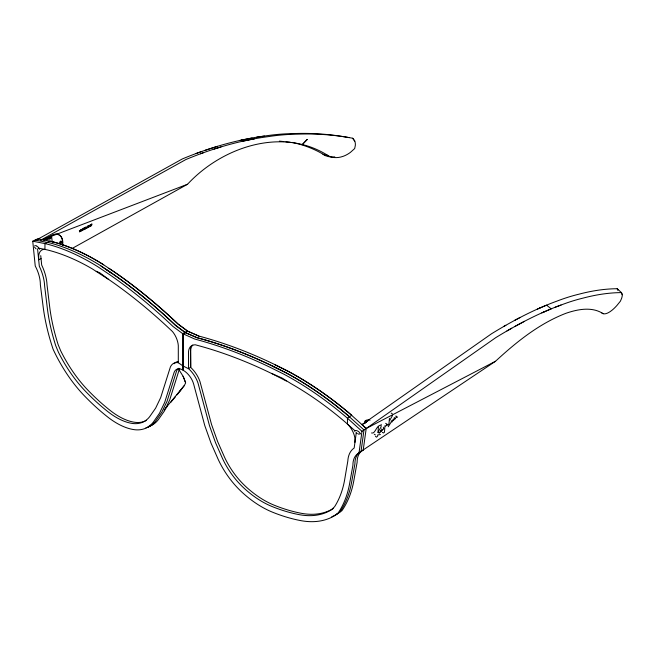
<?xml version="1.0" encoding="UTF-8"?>
<svg xmlns="http://www.w3.org/2000/svg" width="655" height="655" viewBox="0 0 655 655"><rect width="100%" height="100%" fill="white"/><g stroke="black" fill="none" stroke-linecap="round" stroke-linejoin="round"><path stroke-width="0.98" d="M378.099 431.178L378.41 427.027M384.96 425.652L384.46 432.234L383.47 432.988L382.323 432.275M389.921 420.06L392.427 415.565M392.705 420.51L393.409 418.938M394.384 418.529L394.294 417.415M396.046 416.629L395.947 415.86M354.944 442.362L354.854 437.867A17.276 10.807 55.5 0 0 347.461 424.047L347.461 418.217L351.727 415.278L350.859 414.517A291.45 182.295 55.5 0 0 287.741 371.033L274.625 364.491A489.244 306.008 55.5 0 0 199.071 336.13L187.674 331.119L178.127 324.045A489.244 256.776 64.2 0 0 114.731 272.185L103.637 264.833A291.45 152.967 64.2 0 0 50.681 241.31L37.753 238.788L32.75 241.212L35.239 265.987A25.029 13.133 64.2 0 1 40.356 284.761L43.132 306.622A140.285 73.622 64.2 0 0 53.129 349.311A99.192 52.056 64.2 0 0 84.389 395.816A191.907 100.714 64.2 0 0 107.674 416.981A87.95 46.161 64.2 0 0 132.99 429.467A67.219 35.28 64.2 0 0 154.613 420.248L159.443 413.33L164.683 402.399L173.96 372.875A15.998 8.4 64.2 0 1 182.598 369.903L183.408 370.37A15.998 10.005 55.5 0 1 193.7 384.264L204.761 425.537L211.008 443.099L216.764 456.126A67.219 42.043 55.5 0 0 242.53 492.707A87.95 55.012 55.5 0 0 272.701 512.259A191.907 120.029 55.5 0 0 300.457 520.561A99.192 62.045 55.5 0 0 337.702 513.602A140.285 87.745 55.5 0 0 349.623 483.578L352.922 465.222A25.029 15.655 55.5 0 1 359.022 452.916L361.994 431.301L366.186 428.411L350.785 414.574A291.45 182.295 55.5 0 0 287.668 371.082L274.551 364.54M365.973 422.082L366.464 421.542L365.981 421.222L367.234 421.239L366.767 421.542M366.612 421.64L366.12 422.18A1.056 0.688 5.6 0 1 365.94 420.96A1.056 0.688 5.6 0 1 367.611 421.542M356.238 432.971L354.167 448.028L353.217 448.732A31.727 19.846 55.5 0 0 347.821 461.03L344.579 480.148A133.669 83.603 55.5 0 1 334.566 506.757L331.487 509.737A92.543 57.886 55.5 0 1 299.048 514.617A185.029 115.73 55.5 0 1 274.568 507.51L272.333 506.626A81.253 50.82 55.5 0 1 244.462 488.581A60.547 37.867 55.5 0 1 222.585 458.672L215.552 442.747L209.543 425.856L197.99 382.987A22.704 14.205 55.5 0 0 188.771 368.847L183.408 366.161M336.752 513.954A99.192 62.045 55.5 0 0 341.894 510.72A140.285 87.745 55.5 0 0 353.823 480.688L357.122 462.332A25.029 15.655 55.5 0 1 363.214 450.034L366.21 428.493L495.729 337.661C516.484 324.921 538.115 313.393 561.032 305.042A343.482 139.163 -54.6 0 1 582.934 298.14C595.485 294.815 608.438 292.679 621.448 292.605L622.25 294.725A10.324 4.258 -56.5 0 1 621.611 298.361L620.4 301.177L616.912 305.476A27.911 9.931 -59.8 0 1 611.696 310.486L610.034 311.69A27.911 9.931 -59.8 0 1 603.173 313.704C592.071 306.368 577.735 309.25 565.928 313.295C539.139 323.635 516.402 341.967 495.516 361.265L363.271 449.895M389.479 418.324C388.882 420.223 389.921 426.962 386.515 424.751M380.129 431.719L380.973 430.073M396.529 416.629L395.145 418.938M164.069 410.038L184.342 385.5L185.652 382.921L185.259 381.726M377.927 432.194L381.095 426.937L381.144 424.317M177.882 393.761L184.342 385.5M179.576 391.625L181.697 388.939M176.965 394.891L178.807 392.599M379.851 432.791L381.03 430.99M175.524 396.652L170.775 402.334M165.518 408.409L167.32 406.346M149.242 426.118L148.308 427.093L151.837 425.12L154.081 423.032M149.668 425.668L150.11 425.21M307.146 139.482L302.143 144.722L307.31 139.433M72.377 248.327L187.551 184.251C222.299 146.704 283.353 126.186 329.08 156.25A27.911 21.287 -60.4 0 0 340.78 157.028L343.245 156.291A27.911 21.287 -60.4 0 0 350.392 152.394L354.683 148.562L355.329 145.418A10.324 7.426 -64.6 0 0 354.781 141.095L352.693 138.238C334.549 134.807 315.988 133.481 297.534 134.16A343.482 248.384 -67.1 0 0 268.01 136.658C239.722 140.391 212.154 148.603 185.848 159.55L40.536 240.254M495.516 361.265L366.21 428.493L361.994 424.612L491.512 333.78C512.267 321.04 533.899 309.512 556.816 301.161A343.482 139.163 -54.6 0 1 578.717 294.251C591.268 290.926 604.221 288.798 617.223 288.724L621.448 292.605L622.25 294.725M190.531 350.196L190.662 350.106A14.697 9.195 55.5 0 1 192.775 345.062M359.022 452.916L363.214 450.034M395.031 418.537L393.663 420.125M393.581 419.675L391.936 422.041M396.963 417.456L397.634 416.907M383.805 428.607L382.676 429.926M382.618 429.582L381.251 431.399M506.962 330.931L511.76 328.212M505.857 325.265L503.597 326.534M48.847 238.264L50.132 237.937L48.83 238.788A1.056 0.54 -6.4 0 1 48.855 237.855A1.056 0.54 -6.4 0 1 50.468 238.052A1.056 0.54 -6.4 0 1 49.33 238.813M48.797 238.526L49.313 238.248L48.822 238.002M43.713 239.967L52.351 235.21A11.905 8.04 -64.8 0 1 58.025 234.424M43.885 240.057L52.523 235.301A11.905 8.04 -64.8 0 1 58.205 234.506M45.703 239.108L51.393 235.988A4.118 2.112 -6.4 0 1 50.312 238.412A4.118 2.112 -6.4 0 1 45.703 239.108L45.768 239.689L48.208 238.355M514.576 326.648L524.45 321.343M514.674 320.36L520.234 317.454M361.994 424.612L365.605 422.729M41.044 258.602L38.661 259.757L38.735 255.36A17.276 9.064 64.2 0 1 44.949 249.391L44.949 243.57L50.034 241.097L50.762 241.261A291.45 152.967 64.2 0 1 103.727 264.792M539.515 308.112L540.056 307.883M543.732 312.001L544.28 311.764M537.37 309.111L546.581 305.156L551.232 308.857L541.783 312.91M38.972 239.059L36.107 240.156L182.311 158.952C208.618 148.005 236.185 139.793 264.473 136.06A343.482 248.384 -67.1 0 1 293.997 133.563C312.451 132.891 331.004 134.209 349.148 137.64M41.56 240.025L187.551 184.251M555.121 307.236L561.032 305.042M195.894 153.573L201.765 151.485M200.463 153.761L203.238 152.795M205.236 150.29L217.476 146.352M214.087 149.062L221.013 146.949M241.883 139.965L242.579 139.826M245.42 140.563L246.124 140.416M242.694 141.226L254.59 138.819L251.61 138.115L239.394 140.563M256.654 137.157L264.473 136.06M35.018 245.543L34.633 246.026M380.416 434.543L377.714 434.945L377.632 436.066L376.592 437.147L375.438 436.435M380.252 425.308L379.867 425.324C376.183 426.208 374.955 434.511 371.508 432.98M279.366 141.112L283.975 141.595M285.817 141.791L290.263 142.258M35.133 240.057L48.061 242.571M32.75 241.212L45.678 243.726A291.45 152.967 64.2 0 1 98.635 267.256L109.647 274.65A489.244 256.776 64.2 0 1 173.043 326.509L182.598 333.591L194.797 339.069A489.244 306.008 55.5 0 1 270.351 367.43L283.476 373.972A291.45 182.295 55.5 0 1 346.585 417.456L361.994 431.301M38.326 248.065L47.086 249.866A284.753 149.446 64.2 0 1 92.232 268.845L109.68 280.144A482.35 253.157 64.2 0 1 167.009 326.427L172.527 331.602A14.697 7.713 64.2 0 1 178.299 345.652L178.299 362.731L182.598 365.695M47.479 242.342L48.208 242.497A291.45 152.967 64.2 0 1 101.173 266.028L112.177 273.422A489.244 256.776 64.2 0 1 175.573 325.281L185.136 332.363M178.299 362.731L178.103 362.69A22.704 11.921 64.2 0 0 170.365 367.037L160.672 397.634L155.628 408.147L149.725 416.605A60.547 31.776 64.2 0 1 131.368 423.286A81.253 42.649 64.2 0 1 107.977 411.733L106.11 410.251A185.029 97.112 64.2 0 1 85.559 391.363A92.543 48.568 64.2 0 1 58.344 352.046L55.765 345.799A133.669 70.151 64.2 0 1 47.365 308.554L44.638 285.989A31.727 16.653 64.2 0 0 40.119 267.969L39.316 266.249L37.572 248.908M292.04 142.446C303.928 144.788 315.268 149.274 325.535 155.661A27.911 21.287 -60.4 0 0 334.779 156.881M35.779 245.658L36.107 245.772A7.197 3.774 64.2 0 1 36.443 245.928M183.163 376.388L178.52 368.986M96.211 271.26L99.822 272.832L108.689 279.407M58.025 234.416L60.08 235.546A12.47 8.425 -64.8 0 1 62.52 245.379M190.662 350.106L190.662 367.185L188.534 368.65L188.534 351.571A14.697 9.195 55.5 0 1 195.411 344.808L201.986 346.618A482.35 301.701 55.5 0 1 270.302 372.875L282.059 378.05L291.098 383.666A284.753 178.103 55.5 0 1 344.907 421.812L355.01 430.785M198.997 336.187L187.6 331.168L178.037 324.086A489.244 256.776 64.2 0 0 114.65 272.226L108.992 268.337M185.529 332.593L196.926 337.612A489.244 306.008 55.5 0 1 272.48 365.965L285.596 372.507A291.45 182.295 55.5 0 1 348.714 415.99L349.582 416.76M185.406 332.683L196.795 337.693A489.228 306 55.5 0 1 266.176 363.124L279.087 369.322M272.529 366.145L285.474 372.597A291.45 182.295 55.5 0 1 348.583 416.081L363.992 429.926L361.02 451.541A25.029 15.655 55.5 0 0 360.078 452.089M601.88 313.074L603.173 313.704M271.489 373.399L286.366 381.046M322.858 154.22L325.535 155.661M326.018 154.588L329.08 156.25M385.451 426.127L386.638 425.472L387.138 424.276L385.648 423.335M388.227 426.757L391.223 422.025L391.354 420.575M391.191 413.076L392.337 413.788M378.066 432.169L379.212 432.881M378.131 432.333L379.278 433.045M374.292 434.265L375.438 434.977M101.017 266.102L111.874 273.389M106.372 269.606L117.204 277.114A489.228 256.76 64.2 0 1 175.425 325.355L184.98 332.437M59.015 234.85L59.908 235.464A12.47 8.425 -64.8 0 1 62.34 245.298M356.001 432.652L356.394 432.955A7.197 4.503 55.5 0 0 357.196 433.471M36.131 248.884L34.559 247.213M352.693 138.238L354.781 141.095M383.453 428.288L383.363 427.191M354.773 431.367L354.838 430.548L356.394 430.572A7.197 4.503 55.5 0 1 358.825 431.751L360.594 433.798L358.825 434.134A7.197 4.503 55.5 0 1 358.023 433.872M183.408 376.936L183.105 376.281L185.463 382.332M183.695 377.599L185.193 381.554M617.902 289.911L617.223 288.724L617.763 290.132M381.693 428.861L381.955 429.778M39.627 249.309L38.154 247.181A7.197 3.774 64.2 0 0 36.786 246.108M51.729 237.38L52.244 242.235M40.741 255.647L41.691 265.095L42.493 266.814A31.727 16.653 64.2 0 1 47.021 284.835L49.747 307.4A133.669 70.151 64.2 0 0 58.148 344.645L60.727 350.892A92.543 48.568 64.2 0 0 87.942 390.208A185.029 97.112 64.2 0 0 108.484 409.097L110.359 410.587A81.253 42.649 64.2 0 0 133.751 422.131A60.547 31.776 64.2 0 0 146.581 420.313M190.531 347.256L190.769 367.471A22.704 14.205 55.5 0 1 199.988 381.611L211.54 424.481L217.55 441.372L224.583 457.296A60.547 37.867 55.5 0 0 246.46 487.197A81.253 50.82 55.5 0 0 274.33 505.251L276.566 506.135A185.029 115.73 55.5 0 0 301.054 513.25A92.543 57.886 55.5 0 0 333.485 508.37M183.408 370.37L183.408 334.058L187.674 331.119L182.598 333.591L182.598 369.903M61.226 242.424A1.007 0.68 -64.8 0 0 61.079 241.212A1.007 0.68 -64.8 0 0 60.072 241.752A1.007 0.68 -64.8 0 0 60.203 242.989A1.007 0.68 -64.8 0 0 61.087 242.653M50.32 238.772A1.056 0.54 -6.4 0 1 50.132 238.895M49.043 238.06A1.056 0.54 -6.4 0 1 50.091 238.035M365.58 421.452A1.056 0.688 5.6 0 1 367.398 421.427M364.884 423.589A4.118 2.677 5.6 0 1 365.531 420.608A4.118 2.677 5.6 0 1 370.067 420.183M366.423 421.935A1.056 0.688 5.6 0 1 365.547 421.1A1.056 0.688 5.6 0 1 366.759 420.592A1.056 0.688 5.6 0 1 367.635 421.435M174.091 363.73A22.704 11.921 64.2 0 1 178.037 361.519M145.926 427.862A67.219 35.28 64.2 0 0 156.995 419.094L161.826 412.175L167.066 401.245L176.342 371.721A15.998 8.4 64.2 0 1 178.905 368.241M148.546 426.593A67.219 35.28 64.2 0 0 159.615 417.825L164.446 410.906L169.686 399.976L178.962 370.452A15.998 8.4 64.2 0 1 179.748 368.716M359.202 452.736A25.029 15.655 55.5 0 0 354.92 463.846L351.62 482.203A140.285 87.745 55.5 0 1 339.699 512.226A99.192 62.045 55.5 0 1 331.79 516.779M82.964 229.545C82.317 231.19 82.505 227.899 82.964 229.545M83.226 229.438L82.252 230.519L82.096 229.07L82.907 228.734L83.226 229.438M80.393 230.282L80.025 231.682L79.656 230.666L79.542 231.927L79.394 230.478L80.098 231.158L80.598 229.848L80.516 231.428L80.393 230.282M81.367 229.807L81.253 230.429L81.367 229.807M81.204 230.716L80.868 231.24L81.466 229.397L82.121 230.593L81.204 230.716M89.121 226.597L88.785 227.121L89.383 225.279L90.038 226.466L89.121 226.597M89.285 225.688L89.17 226.311L89.285 225.688M91.823 224.01L91.594 224.731L90.947 224.46L91.553 225.672L91.823 224.01M84.274 227.932L83.357 228.415L83.504 229.864L84.454 229.373L83.693 229.094C85.175 228.235 82.71 229.176 84.274 227.932M85.24 227.432L85.142 229.013L85.24 227.432M85.723 227.179L85.633 228.759L85.772 227.694C87.279 230.011 86.059 224.853 86.337 227.883L85.723 227.179M87.459 226.278L87.361 227.858L87.459 226.278M88.597 225.688L87.614 226.196L88.13 227.457L88.597 225.688M90.275 224.829L90.177 226.393L91.053 225.942L90.398 226.016L90.275 224.829M61.152 242.972A1.007 0.68 -64.8 0 0 61.324 241.327A1.007 0.68 -64.8 0 0 60.121 242.391A1.007 0.68 -64.8 0 0 61.152 242.972M48.781 238.428A1.056 0.54 -6.4 0 0 50.451 237.912A1.056 0.54 -6.4 0 0 48.986 237.47A1.056 0.54 -6.4 0 0 48.781 238.428"/></g></svg>
